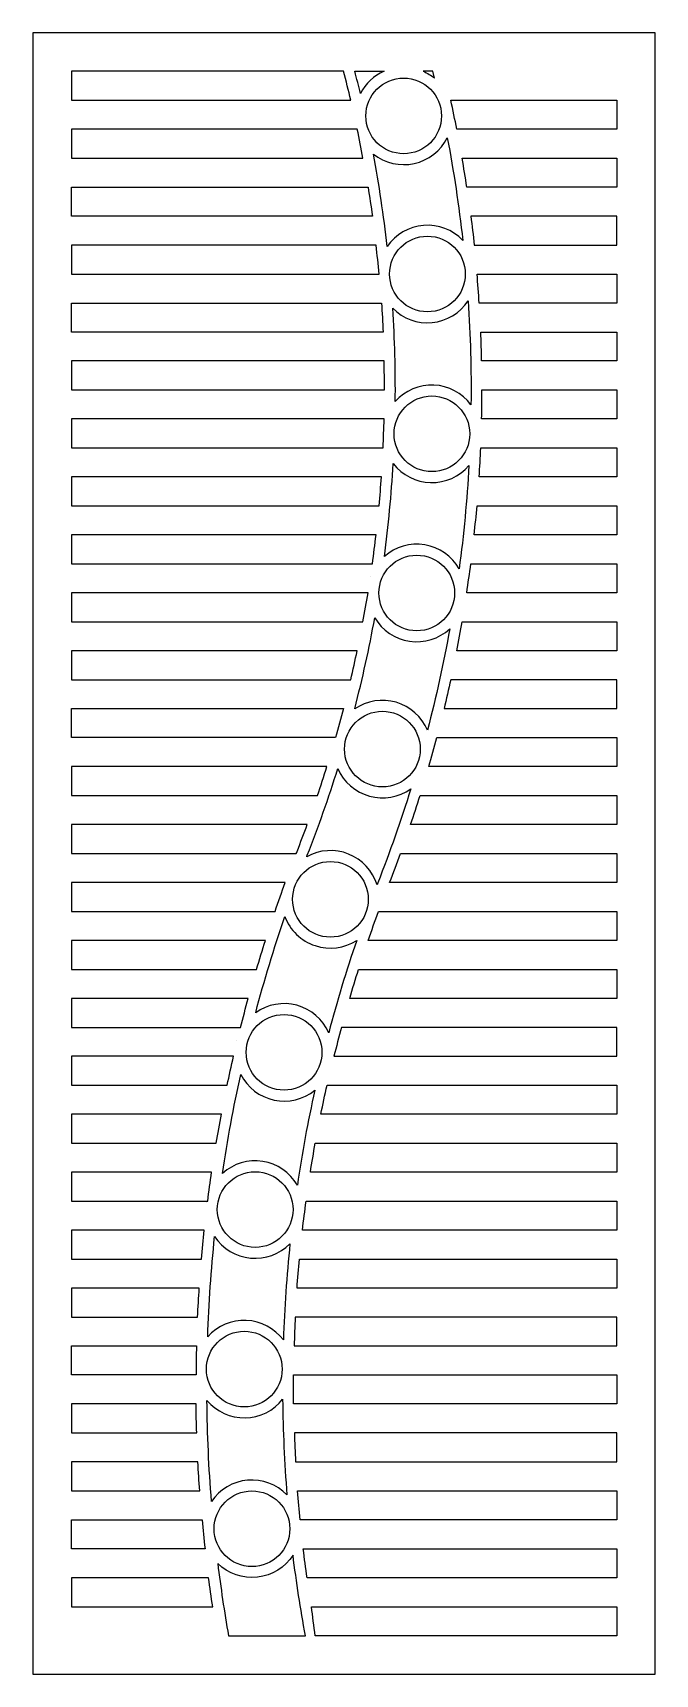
# Model space of a CAD drawing. Extents: x 248 to 1389, y 121 to 3132.
import ezdxf

# ---------------------------------------------------------------- set-up
doc = ezdxf.new("R2010")
doc.units = 0
doc.layers.add('LAYER_05', color=5, linetype='CONTINUOUS')

msp = doc.modelspace()

# ---------------------------------------------------------------- linework, layer by layer
at = {"layer": 'LAYER_05'}
msp.add_lwpolyline([(247.7, 121), (1388.8, 121), (1388.8, 3132.3), (247.7, 3132.3)], close=True, dxfattribs=at)
for points in [[(817.6, 3061.7), (318.3, 3061.7), (318.3, 3008.6), (830.7, 3008.6, 0.005902)], [(848.3, 3021.1, 0.004478), (838.2, 3061.7), (891.7, 3061.7, 0.171151)], [(981.4, 3061.7), (963.7, 3061.7, -0.068476), (984.5, 3049)], [(1318.3, 2955.4), (1025.1, 2955.4, 0.00543), (1014.1, 3008.6), (1318.3, 3008.6)], [(853.1, 2902.3, 0.00584), (842.6, 2955.4), (318.3, 2955.4), (318.3, 2902.3)], [(838.3, 2977.5, 0.000016), (838.3, 2977.5)], [(1036, 2751.5, 0.476607), (897.5, 2740.4, 0.018314), (872.1, 2909.8, 0.476607), (1007.7, 2939.9, -0.019218)], [(1318.3, 2849.1), (1043.4, 2849.1, 0.005387), (1034.9, 2902.3), (1318.3, 2902.3)], [(862.4, 2849.1, -0.005793), (870.4, 2796), (318.3, 2796), (318.3, 2849.1)], [(1318.3, 2796), (1050.9, 2796, -0.005355), (1057.1, 2742.8), (1318.3, 2742.8)], [(877.1, 2742.8), (318.3, 2742.8), (318.3, 2689.7), (882.6, 2689.7, 0.005759)], [(882.3, 2698.4), (882.3, 2698.4, -0.000016)], [(1318.3, 2636.5), (1066.2, 2636.5, 0.005333), (1062.2, 2689.7), (1318.3, 2689.7)], [(886.9, 2636.5, -0.005738), (890, 2583.4), (318.3, 2583.4), (318.3, 2636.5)], [(1051.1, 2450, 0.476607), (912.3, 2455.8, 0.018314), (907.6, 2627.1, 0.476607), (1045.9, 2640.4, -0.019218)], [(1318.3, 2530.2), (1070.7, 2530.2, 0.005321), (1069, 2583.4), (1318.3, 2583.4)], [(891.8, 2530.2), (318.3, 2530.2), (318.3, 2477.1), (892.4, 2477.1, 0.005729)], [(1318.3, 2423.9), (1070.7, 2423.9, 0.005319), (1071.3, 2477.1), (1318.3, 2477.1)], [(889.9, 2370.8, 0.005732), (891.8, 2423.9), (318.3, 2423.9), (318.3, 2370.8)], [(892, 2416, 0.000016), (892, 2415.9)], [(1318.3, 2317.6), (1066.1, 2317.6, 0.005326), (1069, 2370.8), (1318.3, 2370.8)], [(1029.4, 2148.9, 0.476607), (892.3, 2171.5, 0.018314), (908.5, 2342.1, 0.476607), (1047.4, 2338.5, -0.019218)], [(886.9, 2317.6), (318.3, 2317.6), (318.3, 2264.5), (882.6, 2264.5, 0.005747)], [(1318.3, 2211.3), (1057, 2211.3, 0.005343), (1062.2, 2264.5), (1318.3, 2264.5)], [(877.1, 2211.3), (318.3, 2211.3), (318.3, 2158.2), (870.3, 2158.2, 0.005775)], [(1318.3, 2105), (1043.3, 2105, 0.00537), (1050.8, 2158.2), (1318.3, 2158.2)], [(867.4, 2134.4), (867.4, 2134.4, -0.000016)], [(862.3, 2105), (318.3, 2105), (318.3, 2051.9), (853, 2051.9, 0.005815)], [(971.2, 1852.7, 0.476607), (837.9, 1891.8, 0.018314), (874.7, 2059.1, 0.476607), (1012.1, 2038.7, -0.019218)], [(1318.3, 1998.7), (1025, 1998.7, 0.005408), (1034.7, 2051.9), (1318.3, 2051.9)], [(842.4, 1998.7), (318.3, 1998.7), (318.3, 1945.5), (830.6, 1945.5, 0.00587)], [(1318.3, 1945.5), (1014, 1945.5, -0.005456), (1001.8, 1892.4), (1318.3, 1892.4)], [(817.4, 1892.4, -0.005939), (802.9, 1839.2), (318.3, 1839.2), (318.3, 1892.4)], [(808.6, 1858, 0.000016), (808.6, 1858, -0.000016)], [(1318.3, 1786.1), (973.7, 1786.1, 0.005517), (988.4, 1839.2), (1318.3, 1839.2)], [(769.7, 1732.9, 0.006024), (787, 1786.1), (318.3, 1786.1), (318.3, 1732.9)], [(880.2, 1572.6), (878.8, 1569.1, 0.476265), (749.9, 1620.7, -0.000263), (750.9, 1623.3, 0.018019), (806.8, 1782.4, 0.476607), (940.7, 1745.4, -0.018471)], [(1318.3, 1679.8), (940.5, 1679.8, 0.005591), (957.8, 1732.9), (1318.3, 1732.9)], [(732.3, 1630.6, 0.005666), (750.9, 1679.8), (318.3, 1679.8), (318.3, 1626.6), (730.7, 1626.6, -0.000399)], [(1318.3, 1573.5), (902, 1573.5, 0.00568), (922, 1626.6), (1318.3, 1626.6)], [(691.8, 1520.3, -0.005245), (710.6, 1573.5), (318.3, 1573.5), (318.3, 1520.3)], [(709.9, 1574.6), (709.9, 1574.6, -0.000016)], [(790.2, 1297.8, 0.476265), (656.3, 1334.6, -0.017271), (709.7, 1510.9, 0.476265), (841.6, 1467.2, 0.017505)], [(1318.3, 1467.2), (862.7, 1467.2, -0.005625), (881.7, 1520.3), (1318.3, 1520.3)], [(674.2, 1467.2), (318.3, 1467.2), (318.3, 1414), (657.9, 1414, -0.005173)], [(1318.3, 1360.9), (828.7, 1360.9, -0.005542), (845, 1414), (1318.3, 1414)], [(642.7, 1360.9), (318.3, 1360.9), (318.3, 1307.7), (628.7, 1307.7, -0.005113)], [(1318.3, 1307.7), (813.6, 1307.7, 0.005473), (799.8, 1254.6), (1318.3, 1254.6)], [(621.7, 1284.3), (621.7, 1284.3, -0.000016)], [(615.8, 1254.6), (318.3, 1254.6), (318.3, 1201.4), (604.1, 1201.4, -0.005063)], [(732.7, 1018.3, 0.476265), (595.5, 1039.8, -0.017271), (628.8, 1221, 0.476265), (764.7, 1192.4, 0.017505)], [(1318.3, 1148.3), (775.8, 1148.3, -0.005417), (787.2, 1201.4), (1318.3, 1201.4)], [(593.5, 1148.3), (318.3, 1148.3), (318.3, 1095.1), (584, 1095.1, -0.005022)], [(1318.3, 1042), (756.6, 1042, -0.005372), (765.6, 1095.1), (1318.3, 1095.1)], [(575.6, 1042), (318.3, 1042), (318.3, 988.8), (568.3, 988.8, -0.004991)], [(566.9, 985.9), (566.9, 985.9, -0.000016)], [(1318.3, 935.7), (742.1, 935.7, -0.005338), (748.8, 988.8), (1318.3, 988.8)], [(556.9, 882.5, -0.004967), (562.1, 935.7), (318.3, 935.7), (318.3, 882.5)], [(707.1, 734.1, 0.476265), (568.4, 740, -0.017271), (581, 923.8, 0.476265), (719.2, 910.7, 0.017505)], [(1318.3, 829.4), (732.2, 829.4, -0.005315), (736.6, 882.5), (1318.3, 882.5)], [(552.9, 829.4), (318.3, 829.4), (318.3, 776.2), (549.8, 776.2, -0.004952)], [(1318.3, 776.2), (728.9, 776.2, 0.005301), (726.8, 723.1), (1318.3, 723.1)], [(547.8, 723.1, 0.004945), (546.9, 669.9), (318.3, 669.9), (318.3, 723.1)], [(545.9, 683.2, 0.000016), (545.9, 683.2)], [(1318.3, 616.8), (725.9, 616.8, -0.005297), (725.8, 669.9), (1318.3, 669.9)], [(547, 616.8), (318.3, 616.8), (318.3, 563.6), (548.2, 563.6, -0.004945)], [(713.6, 450.2, 0.476281), (575.3, 437.7, -0.017396), (567, 623.1, 0.476265), (705.8, 625.7, 0.017368)], [(1318.3, 563.6), (727.2, 563.6, 0.005302), (729.6, 510.5), (1318.3, 510.5)], [(550.4, 510.5), (318.3, 510.5), (318.3, 457.3), (553.7, 457.3, -0.004954)], [(1318.3, 404.2), (737.7, 404.2, -0.005317), (733.1, 457.3), (1318.3, 457.3)], [(558.1, 404.2, 0.00497), (563.5, 351), (318.3, 351), (318.3, 404.2)], [(747.5, 191.6, -0.014807), (724.8, 339.5, -0.476281), (586.8, 324.1, 0.012556), (606.4, 191.6)], [(1318.3, 297.9), (750.5, 297.9, -0.005342), (743.5, 351), (1318.3, 351)], [(577.5, 244.7, -0.004994), (569.9, 297.9), (318.3, 297.9), (318.3, 244.7)], [(758.6, 244.7), (1318.3, 244.7), (1318.3, 191.6), (765.5, 191.6, -0.005342)]]:
    msp.add_lwpolyline(points, format="xyb", close=True, dxfattribs=at)
msp.add_lwpolyline([(560.4, 380.2, 0.000016), (560.4, 380.2)], format="xyb", dxfattribs=at)
for centre in [(927.7, 2979.8), (971.3, 2689.8), (979.4, 2396.6), (951.7, 2104.6), (888.7, 1818.2), (793.4, 1542.6), (708.3, 1261.9), (655.4, 973.4), (635.4, 680.7), (649.5, 387.8)]:
    msp.add_circle(centre, 69.4, dxfattribs=at)

doc.saveas('drawing.dxf')
